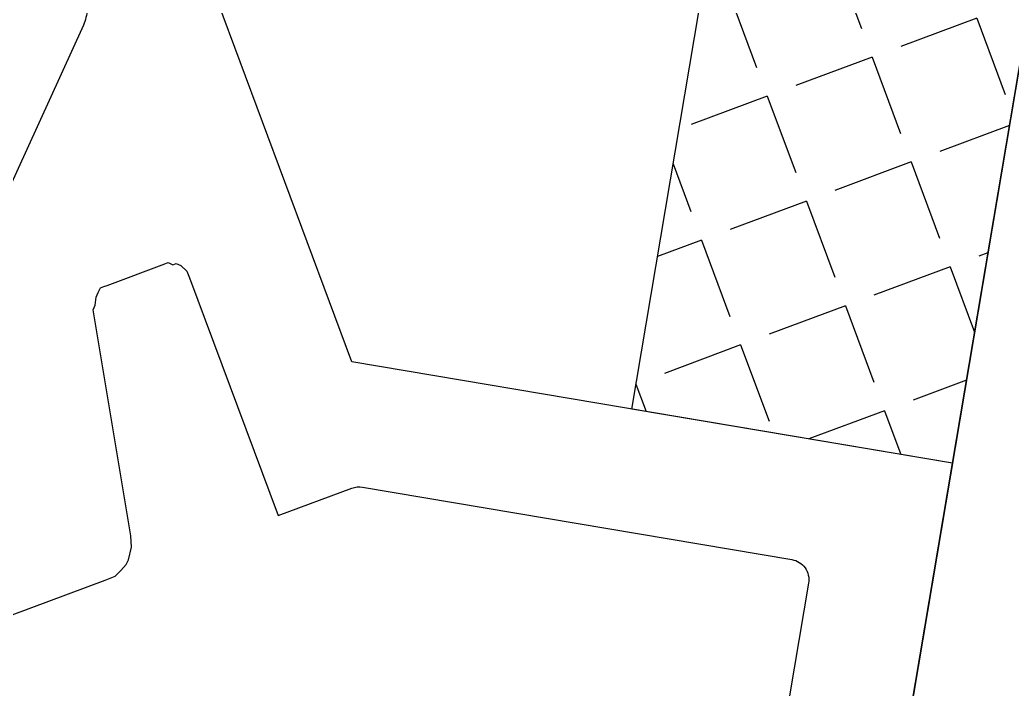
# Model space of a CAD drawing. Extents: x 12199666 to 24617114, y 1197707 to 2548648.
# Drawn here: x 12321436.5 to 12321460.9, y 1285254.97 to 1285271.43 of the extents above; entities that cross this region are included whole.
import ezdxf

# ---------------------------------------------------------------- set-up
doc = ezdxf.new("R2010")
doc.units = 0
doc.header["$LTSCALE"] = 10
doc.header["$MEASUREMENT"] = 0
doc.layers.add('TX-PLAN-T1-F11$0$_EDO-ALUMINIUM-SECTION', color=90, linetype='Continuous', lineweight=30)
doc.layers.add('TX-PLAN-T1-F11$0$F-Alum', color=4, linetype='Continuous')
doc.layers.add('TX-PLAN-T1-F11$0$Hatch', color=8, linetype='Continuous')

# ---------------------------------------------------------------- blocks, each defined once
blk = doc.blocks.new('TX-PLAN-T1-F11$0$A$C31F16DB5')
at = {"layer": 'TX-PLAN-T1-F11$0$F-Alum', "flags": 128}
blk.add_lwpolyline([(-250.4089905276633, 503.8572991677966), (-250.4089905276633, 368.8643597515502)], dxfattribs=at)
at = {"layer": 'TX-PLAN-T1-F11$0$F-Alum'}
blk.add_lwpolyline([(-207.7462430404703, 388.2186943010192), (-230.3411895101162, 375.1650815866187), (-230.4182342285494, 375.120571106544), (-230.4952789467497, 375.0760606264985), (-230.5723236649501, 375.0315501463947), (-230.6819026215671, 374.8654844679868), (-230.7914815781842, 374.6994187895207), (-230.824015816368, 374.5778635911438), (-230.8445738127193, 374.2577084761315), (-230.7880870908702, 373.9820638411356), (-228.9485228982958, 368.6634610736392), (-228.9810571367125, 368.5419058752768), (-228.9690808948799, 368.3433059585686), (-229.0016151330638, 368.2217507602063), (-229.0341493712476, 368.1001955618149), (-229.1111940896808, 368.0556850817984), (-229.1882388078811, 368.0111746017092), (-230.4979990191496, 367.2544964405706), (-230.5750437373499, 367.209985960525), (-230.6965989357996, 367.2425201987671), (-230.7736436539999, 367.1980097186633), (-230.8951988524495, 367.2305439569345), (-231.0612645309157, 367.3401229134497), (-231.1502854909486, 367.4942123500687), (-234.2704701436887, 372.8950471032467), (-235.9486982833332, 371.9254966680483, -0.1317235214320435), (-236.1988191934506, 371.8584395398966), (-246.9089905276633, 371.8584395398966, -0.4142135623730951), (-247.4089905276633, 372.3584395398966), (-247.4089905276633, 492.667396601496)], format="xyb", dxfattribs=at)
at = {"layer": 'TX-PLAN-T1-F11$0$F-Alum', "flags": 128}
for points in [[(-250.409012204429, 368.8643597941145), (-235.4307712560258, 368.8643597941145), (-230.7073768104165, 360.6884741607237, -0.3152987886799567)], [(-224.9295039821154, 356.9603721857593, -0.0824963867964911), (-225.1839353432151, 357.1669829224002, -0.0501052308301199), (-225.3007460028603, 357.3292262097411), (-227.4446756140533, 361.0402275843544, -0.0483517640790157), (-227.5246306440531, 361.2158384901586, -0.09869862796076512), (-227.5768124108872, 361.6033264568714, -0.04969625579067396), (-227.5447879353742, 361.7990187022979), (-225.8322983024846, 368.1972634085278, 0.04969559068900396)]]:
    blk.add_lwpolyline(points, format="xyb", dxfattribs=at)
blk = doc.blocks.new('TX-PLAN-T1-F11$0$TY001')
at = {"layer": 'TX-PLAN-T1-F11$0$Hatch'}
h = blk.add_hatch(dxfattribs=at)
h.set_pattern_fill('ANGLE', color=256, scale=10, angle=30.01599999725287)
h.set_pattern_definition([(30.0159999972559, (7246.221578325145, 83575.31519770106), (-1.375665006031407, 2.381185795182857), [2, -0.7500000000000001]), (120.0160000000013, (7246.221578325145, 83575.31519770106), (-2.381185795182858, -1.375665006031407), [1.999999999999999, -0.7499999999999996])])
h.paths.add_polyline_path([(60.00000032735988, 120.9771403750929), (67.99996101413853, 120.9771446270752), (68.00000002421439, 47.58085556495644), (48.19380796328187, 36.13969821600767), (16.62201892351732, 36.13970411113405), (16.62202052539214, 44.13970411113405), (46.04924303735606, 44.1397041111195), (60, 52.19937255952391)])
at = {"layer": 'TX-PLAN-T1-F11$0$F-Alum', "flags": 128}
blk.add_lwpolyline([(14.80831709993072, 37.59050792186463), (17.17385330004618, 37.38355032185791, 0.0218199999991916), (17.19999999995343, 37.38240872186725, 0.414214000000818), (17.5, 37.68240872187016, 0.08748900000110169), (17.48190779983997, 37.78501472187054), (16.96840649982914, 39.19584802187455, 0.2637249999956934), (16.74324940005317, 39.38782532187179, -0.3595081371707617), (16.5, 39.6824088676367), (16.49999999976717, 43.79467959012254, -0.4357991633984695), (17.0028193492908, 44.13970411113405), (46.04924303642474, 44.1397041111195), (60, 52.19937255952391), (60, 255.9699132520182)], format="xyb", dxfattribs=at)
blk.add_lwpolyline([(60, 255.9699132520182), (60, 120.9769738357718)], dxfattribs=at)
at = {"layer": 'TX-PLAN-T1-F11$0$Hatch'}
blk.add_line((60.00000032735988, 120.9771403750929), (60, 52.19937255952391), dxfattribs=at)
blk.add_lwpolyline([(60.00000032735988, 120.9771403750929), (67.99996101413853, 120.9771446270752), (68.00000002421439, 47.58085556495644), (48.19380796328187, 36.13969821600767), (16.62201892351732, 36.13970411113405), (16.62202052539214, 44.13970411113405), (46.04924303735606, 44.1397041111195), (60, 52.19937255952391), (60.00000032735988, 120.9771403750929)], dxfattribs=at)
blk.add_blockref('TX-PLAN-T1-F11$0$A$C31F16DB5', (310.408990527736, -247.8873859157757))
blk = doc.blocks.new('TX-PLAN-T1-F11$0$A$C21521A5F')
at = {"rotation": 90}
blk.add_blockref('TX-PLAN-T1-F11$0$TY001', (388.7170751225203, 260.2197571247816, 0.0004146164392175001), dxfattribs=at)
blk = doc.blocks.new('TX-PLAN-T1-F11$0$标准层幕墙0118')
at = {"color": 3, "rotation": 90}
blk.add_blockref('TX-PLAN-T1-F11$0$A$C21521A5F', (22760.21984725795, 37461.28223098579, -0.0004146164392191675), dxfattribs=at)
blk = doc.blocks.new('TX-PLAN-T1-F11')
at = {"layer": 'TX-PLAN-T1-F11$0$_EDO-ALUMINIUM-SECTION', "rotation": 350.4236156863823}
blk.add_blockref('TX-PLAN-T1-F11$0$标准层幕墙0118', (12293055.45042718, 1251790.443008234), dxfattribs=at)

msp = doc.modelspace()

# ---------------------------------------------------------------- block references
msp.add_blockref('TX-PLAN-T1-F11', (0, 0))

doc.saveas('drawing.dxf')
